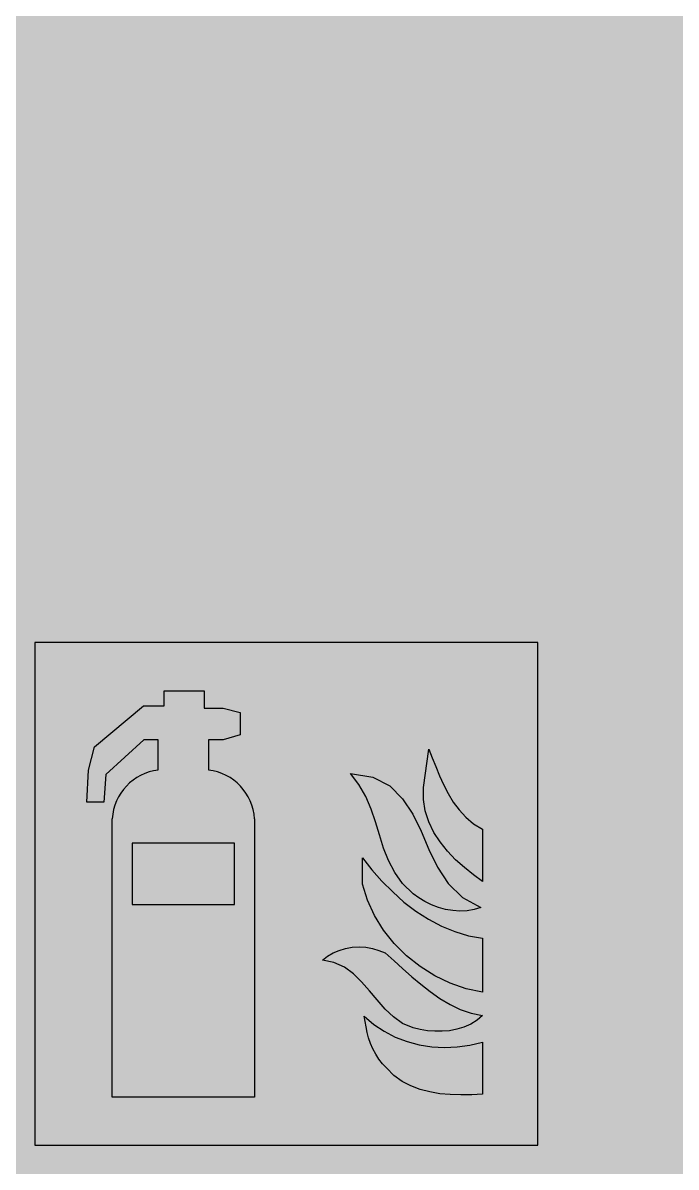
# Model space of a CAD drawing. Header units: metres. Extents: x 19 to 194, y 62 to 154.
# Drawn here: x 137.126 to 138.425, y 71.899 to 74.176 of the extents above; entities that cross this region are included whole.
import ezdxf

# ---------------------------------------------------------------- set-up
doc = ezdxf.new("R2010")
doc.units = ezdxf.units.M
doc.header["$MEASUREMENT"] = 0
doc.layers.add('ALL', color=7, linetype='Continuous')
doc.layers.add('ALL4', color=7, linetype='Continuous')

msp = doc.modelspace()

# ---------------------------------------------------------------- hatches: boundary and pattern name
at = {"layer": 'ALL4', "lineweight": 0, "true_color": 0xe6e6e6, "transparency": 33554687}
h = msp.add_hatch(color=254, dxfattribs=at)
h.dxf.hatch_style = 1
h.paths.add_polyline_path([(181.2945, 128.8704), (187.0549, 128.8704), (187.0549, 139.3912), (29.3495, 139.4008), (29.3495, 127.8507), (32.7796, 127.8507), (32.7295, 82.9907), (29.3495, 82.9907), (29.3495, 69.8204), (187.0545, 69.8204), (187.0545, 83.1151), (181.2945, 83.1151)])

# ---------------------------------------------------------------- linework, layer by layer
at = {"layer": 'ALL', "color": 1, "lineweight": 25}
for points in [[(138.1498, 71.9426), (138.1498, 72.9426), (137.1498, 72.9426), (137.1498, 71.9426)], [(138.04, 72.5713), (138.04, 72.4675), (138.0219, 72.4804), (138.0042, 72.495), (137.9866, 72.5106), (137.9705, 72.5277), (137.9559, 72.5459), (137.9435, 72.5651), (137.9331, 72.5858), (137.9263, 72.6076), (137.9227, 72.6305), (137.9227, 72.6544), (137.9331, 72.7307), (137.9398, 72.7136), (137.9471, 72.6959), (137.9544, 72.6777), (137.9627, 72.6601), (137.972, 72.6424), (137.9819, 72.6253), (137.9938, 72.6097), (138.0068, 72.5952), (138.0224, 72.5822), (138.04, 72.5713)], [(138.0369, 72.4155), (138.0234, 72.4114), (138.0094, 72.4088), (137.9948, 72.4083), (137.9808, 72.4093), (137.9663, 72.4119), (137.9523, 72.4155), (137.9388, 72.4207), (137.9253, 72.4275), (137.9133, 72.4348), (137.9019, 72.4431), (137.8811, 72.4633), (137.8656, 72.4851), (137.8531, 72.509), (137.8432, 72.5339), (137.8355, 72.5599), (137.8271, 72.5858), (137.8188, 72.6113), (137.8079, 72.6362), (137.7944, 72.6601), (137.7773, 72.6819), (137.822, 72.6746), (137.8557, 72.6575), (137.8811, 72.6321), (137.9014, 72.6014), (137.918, 72.5672), (137.9336, 72.5308), (137.9507, 72.496), (137.972, 72.4633), (138, 72.4358), (138.0369, 72.4155)], [(137.3433, 72.5436), (137.3433, 72.4217), (137.5471, 72.4217), (137.5471, 72.5436), (137.3433, 72.5436)], [(138.04, 72.3547), (138.04, 72.2472), (138.0078, 72.254), (137.9757, 72.2649), (137.945, 72.2799), (137.9159, 72.2981), (137.8889, 72.3194), (137.8645, 72.3438), (137.8433, 72.3703), (137.8251, 72.3994), (137.8111, 72.43), (137.8012, 72.4622), (137.8012, 72.5141), (137.8199, 72.4902), (137.8401, 72.4679), (137.8614, 72.4466), (137.8838, 72.4264), (137.9076, 72.4082), (137.9326, 72.3921), (137.9585, 72.3786), (137.985, 72.3677), (138.012, 72.3594), (138.04, 72.3547)], [(138.0401, 72.2004), (138.0292, 72.1911), (138.0167, 72.1833), (138.0032, 72.1776), (137.9892, 72.1734), (137.9747, 72.1703), (137.9601, 72.1693), (137.9451, 72.1693), (137.9305, 72.1703), (137.916, 72.1729), (137.902, 72.176), (137.8812, 72.1849), (137.863, 72.1979), (137.8464, 72.2134), (137.8308, 72.2316), (137.8153, 72.2498), (137.7997, 72.2674), (137.7836, 72.2835), (137.7654, 72.297), (137.7446, 72.3064), (137.7218, 72.311), (137.7317, 72.3188), (137.7431, 72.3251), (137.755, 72.3303), (137.7675, 72.3339), (137.781, 72.3365), (137.7945, 72.337), (137.808, 72.3365), (137.8215, 72.3339), (137.8339, 72.3303), (137.8464, 72.3251), (137.8641, 72.3095), (137.8812, 72.2939), (137.8994, 72.2778), (137.9175, 72.2628), (137.9362, 72.2482), (137.9554, 72.2347), (137.9757, 72.2228), (137.9959, 72.2129), (138.0178, 72.2051), (138.0401, 72.2004)], [(138.04, 72.1478), (138.04, 72.0439), (138.0187, 72.0429), (137.9969, 72.0429), (137.9756, 72.0434), (137.9549, 72.045), (137.9351, 72.0486), (137.9159, 72.0533), (137.8972, 72.0606), (137.8801, 72.0694), (137.864, 72.0813), (137.85, 72.0959), (137.8411, 72.1047), (137.8339, 72.114), (137.8276, 72.1239), (137.8219, 72.1343), (137.8173, 72.1452), (137.8136, 72.1561), (137.811, 72.167), (137.8084, 72.1784), (137.8064, 72.1888), (137.8048, 72.1997), (137.824, 72.1831), (137.8448, 72.1696), (137.8666, 72.1576), (137.89, 72.1488), (137.9144, 72.1426), (137.9393, 72.1384), (137.9642, 72.1369), (137.9896, 72.1384), (138.0151, 72.1415), (138.04, 72.1478)]]:
    msp.add_lwpolyline(points, close=True, dxfattribs=at)
for points in [[(137.4071, 72.8169), (137.4071, 72.8465)], [(137.4071, 72.8465), (137.4863, 72.8465)], [(137.4863, 72.8465), (137.4863, 72.8119)], [(137.2687, 72.7352), (137.366, 72.8169)], [(137.366, 72.8169), (137.4071, 72.8169)], [(137.4863, 72.8119), (137.5242, 72.8119)], [(137.5243, 72.8119), (137.5579, 72.8034)], [(137.5579, 72.8033), (137.5579, 72.7592)], [(137.5579, 72.7592), (137.5243, 72.7492)], [(137.3665, 72.7492), (137.2913, 72.6805)], [(137.3952, 72.7492), (137.3665, 72.7492)], [(137.3952, 72.6892), (137.3952, 72.7492)], [(137.4952, 72.7492), (137.4952, 72.6892)], [(137.5242, 72.7492), (137.4952, 72.7492)], [(137.2567, 72.6891), (137.2687, 72.7351)], [(137.2532, 72.6253), (137.2567, 72.6891)], [(137.2913, 72.6805), (137.2868, 72.6253)], [(137.2868, 72.6253), (137.2532, 72.6253)], [(137.3038, 72.0381), (137.3038, 72.5921)], [(137.5866, 72.5921), (137.5866, 72.0381)], [(137.5866, 72.0381), (137.3038, 72.0381)]]:
    msp.add_lwpolyline(points, dxfattribs=at)
for centre, start, end in [((137.4074, 72.5861), 96.7397, 176.6901), ((137.4831, 72.5861), 3.3099, 83.2603)]:
    msp.add_arc(centre, 0.1037, start, end, dxfattribs=at)
at = {"layer": 'ALL4', "color": 1, "lineweight": 25}
for points in [[(138.1498, 71.9426), (138.1498, 72.9426), (137.1498, 72.9426), (137.1498, 71.9426)], [(138.04, 72.5713), (138.04, 72.4675), (138.0219, 72.4804), (138.0042, 72.495), (137.9866, 72.5106), (137.9705, 72.5277), (137.9559, 72.5459), (137.9435, 72.5651), (137.9331, 72.5858), (137.9263, 72.6076), (137.9227, 72.6305), (137.9227, 72.6544), (137.9331, 72.7307), (137.9398, 72.7136), (137.9471, 72.6959), (137.9544, 72.6777), (137.9627, 72.6601), (137.972, 72.6424), (137.9819, 72.6253), (137.9938, 72.6097), (138.0068, 72.5952), (138.0224, 72.5822), (138.04, 72.5713)], [(138.0369, 72.4155), (138.0234, 72.4114), (138.0094, 72.4088), (137.9948, 72.4083), (137.9808, 72.4093), (137.9663, 72.4119), (137.9523, 72.4155), (137.9388, 72.4207), (137.9253, 72.4275), (137.9133, 72.4348), (137.9019, 72.4431), (137.8811, 72.4633), (137.8656, 72.4851), (137.8531, 72.509), (137.8432, 72.5339), (137.8355, 72.5599), (137.8271, 72.5858), (137.8188, 72.6113), (137.8079, 72.6362), (137.7944, 72.6601), (137.7773, 72.6819), (137.822, 72.6746), (137.8557, 72.6575), (137.8811, 72.6321), (137.9014, 72.6014), (137.918, 72.5672), (137.9336, 72.5308), (137.9507, 72.496), (137.972, 72.4633), (138, 72.4358), (138.0369, 72.4155)], [(137.3433, 72.5436), (137.3433, 72.4217), (137.5471, 72.4217), (137.5471, 72.5436), (137.3433, 72.5436)], [(138.04, 72.3547), (138.04, 72.2472), (138.0078, 72.254), (137.9757, 72.2649), (137.945, 72.2799), (137.9159, 72.2981), (137.8889, 72.3194), (137.8645, 72.3438), (137.8433, 72.3703), (137.8251, 72.3994), (137.8111, 72.43), (137.8012, 72.4622), (137.8012, 72.5141), (137.8199, 72.4902), (137.8401, 72.4679), (137.8614, 72.4466), (137.8838, 72.4264), (137.9076, 72.4082), (137.9326, 72.3921), (137.9585, 72.3786), (137.985, 72.3677), (138.012, 72.3594), (138.04, 72.3547)], [(138.0401, 72.2004), (138.0292, 72.1911), (138.0167, 72.1833), (138.0032, 72.1776), (137.9892, 72.1734), (137.9747, 72.1703), (137.9601, 72.1693), (137.9451, 72.1693), (137.9305, 72.1703), (137.916, 72.1729), (137.902, 72.176), (137.8812, 72.1849), (137.863, 72.1979), (137.8464, 72.2134), (137.8308, 72.2316), (137.8153, 72.2498), (137.7997, 72.2674), (137.7836, 72.2835), (137.7654, 72.297), (137.7446, 72.3064), (137.7218, 72.311), (137.7317, 72.3188), (137.7431, 72.3251), (137.755, 72.3303), (137.7675, 72.3339), (137.781, 72.3365), (137.7945, 72.337), (137.808, 72.3365), (137.8215, 72.3339), (137.8339, 72.3303), (137.8464, 72.3251), (137.8641, 72.3095), (137.8812, 72.2939), (137.8994, 72.2778), (137.9175, 72.2628), (137.9362, 72.2482), (137.9554, 72.2347), (137.9757, 72.2228), (137.9959, 72.2129), (138.0178, 72.2051), (138.0401, 72.2004)], [(138.04, 72.1478), (138.04, 72.0439), (138.0187, 72.0429), (137.9969, 72.0429), (137.9756, 72.0434), (137.9549, 72.045), (137.9351, 72.0486), (137.9159, 72.0533), (137.8972, 72.0606), (137.8801, 72.0694), (137.864, 72.0813), (137.85, 72.0959), (137.8411, 72.1047), (137.8339, 72.114), (137.8276, 72.1239), (137.8219, 72.1343), (137.8173, 72.1452), (137.8136, 72.1561), (137.811, 72.167), (137.8084, 72.1784), (137.8064, 72.1888), (137.8048, 72.1997), (137.824, 72.1831), (137.8448, 72.1696), (137.8666, 72.1576), (137.89, 72.1488), (137.9144, 72.1426), (137.9393, 72.1384), (137.9642, 72.1369), (137.9896, 72.1384), (138.0151, 72.1415), (138.04, 72.1478)]]:
    msp.add_lwpolyline(points, close=True, dxfattribs=at)
for points in [[(137.4071, 72.8169), (137.4071, 72.8465)], [(137.4071, 72.8465), (137.4863, 72.8465)], [(137.4863, 72.8465), (137.4863, 72.8119)], [(137.2687, 72.7352), (137.366, 72.8169)], [(137.366, 72.8169), (137.4071, 72.8169)], [(137.4863, 72.8119), (137.5242, 72.8119)], [(137.5243, 72.8119), (137.5579, 72.8034)], [(137.5579, 72.8033), (137.5579, 72.7592)], [(137.5579, 72.7592), (137.5243, 72.7492)], [(137.3665, 72.7492), (137.2913, 72.6805)], [(137.3952, 72.7492), (137.3665, 72.7492)], [(137.3952, 72.6892), (137.3952, 72.7492)], [(137.4952, 72.7492), (137.4952, 72.6892)], [(137.5242, 72.7492), (137.4952, 72.7492)], [(137.2567, 72.6891), (137.2687, 72.7351)], [(137.2532, 72.6253), (137.2567, 72.6891)], [(137.2913, 72.6805), (137.2868, 72.6253)], [(137.2868, 72.6253), (137.2532, 72.6253)], [(137.3038, 72.0381), (137.3038, 72.5921)], [(137.5866, 72.5921), (137.5866, 72.0381)], [(137.5866, 72.0381), (137.3038, 72.0381)]]:
    msp.add_lwpolyline(points, dxfattribs=at)
for centre, start, end in [((137.4074, 72.5861), 96.7397, 176.6901), ((137.4831, 72.5861), 3.3099, 83.2603)]:
    msp.add_arc(centre, 0.1037, start, end, dxfattribs=at)

doc.saveas('drawing.dxf')
